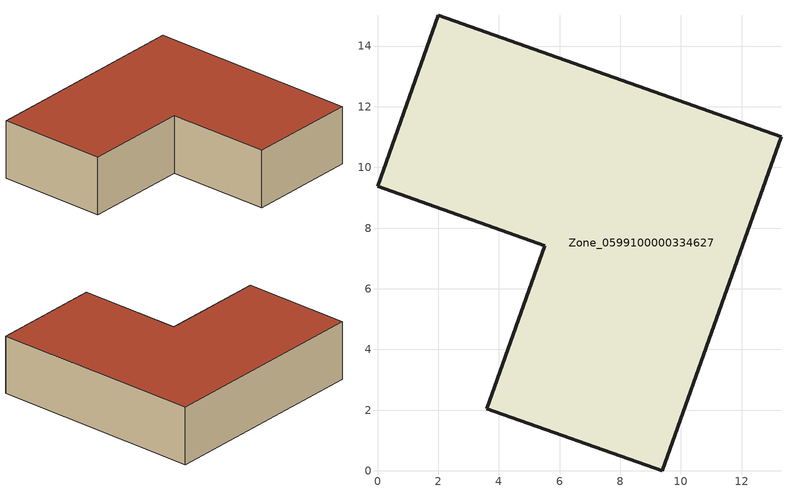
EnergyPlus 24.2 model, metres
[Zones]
Zone_0599100000334627
 floor ground (C_G): 13.3,11.02 9.38,0 3.6,2.05 5.51,7.42 0,9.38 2.01,15.02 z0.56
 wall outside (C_F): 9.38,0 13.3,11.02 2.01,15.02 0,9.38 5.51,7.42 3.6,2.05 9.38,0 z0.56:3.78
 roof outside (C_R): 3.6,2.05 9.38,0 13.3,11.02 2.01,15.02 0,9.38 5.51,7.42 z3.78
[BUILDING]
Pand.0599100000334627: North Axis=0; Terrain=City; Loads Convergence Tolerance Value=0.04; Temperature Convergence Tolerance Value=0.4; Solar Distribution=FullExterior; Maximum Number of Warmup Days=25; Minimum Number of Warmup Days=1
[Site:Location]
Rotterdam.The.Hague.AP_ZH_NLD Design_Conditions: Latitude=51.96; Longitude=4.45; Time Zone=1; Elevation=-4.5
[SITE:GROUNDTEMPERATURE:BUILDINGSURFACE]
18, 18, 18, 18, 18, 18, 18, 18, 18, 18, 18, 18
[MATERIAL] Thermal Absorptance=0.9; Solar Absorptance=0.7; Visible Absorptance=0.7
Name | Roughness | Thickness | Conductivity | Density | Specific Heat
G.TI.1975-1991 | MediumSmooth | 0.15 | 0.288461 | 540 | 1210
F.TI.1975-1991 | Rough | 0.3 | 0.230769 | 1920 | 840
R.TI.1975-1991 | MediumRough | 0.2 | 0.153846 | 1500 | 1000
[CONSTRUCTION]
C_G: G.TI.1975-1991
C_F: F.TI.1975-1991
C_R: R.TI.1975-1991
[ZONE]
Zone_0599100000334627: Type=1; Multiplier=1; Ceiling Height=Autocalculate; Volume=Autocalculate; Floor Area=autocalculate; Part of Total Floor Area=Yes
[ZONEINFILTRATION:DESIGNFLOWRATE]
Infil_Zone_0599100000334627: Zone or ZoneList or Space or SpaceList=Zone_0599100000334627; Schedule=AlwaysOn; Design Flow Rate Calculation Method=Flow/Area; Flow Rate per Floor Area=0.003; Constant Term Coefficient=1; Temperature Term Coefficient=0; Velocity Term Coefficient=0; Velocity Squared Term Coefficient=0
[HVACTEMPLATE:ZONE:IDEALLOADSAIRSYSTEM]
Zone_0599100000334627: Maximum Heating Supply Air Temperature=50; Minimum Cooling Supply Air Temperature=13; Maximum Heating Supply Air Humidity Ratio=0.0156; Minimum Cooling Supply Air Humidity Ratio=0.0077; Heating Limit=NoLimit; Cooling Limit=NoLimit; Dehumidification Control Type=ConstantSensibleHeatRatio; Cooling Sensible Heat Ratio=0.7; Dehumidification Setpoint=60; Humidification Control Type=None; Humidification Setpoint=30; Outdoor Air Method=None; Outdoor Air Flow Rate per Person=0.00944; Outdoor Air Flow Rate per Zone Floor Area=0; Outdoor Air Flow Rate per Zone=0; Demand Controlled Ventilation Type=None; Outdoor Air Economizer Type=NoEconomizer; Heat Recovery Type=None; Sensible Heat Recovery Effectiveness=0.7; Latent Heat Recovery Effectiveness=0.65
[ZONECONTROL:THERMOSTAT]
ThermostatControl_Zone_0599100000334627: Zone or ZoneList=Zone_0599100000334627; Control Type Schedule=DualSetpointControlType; Control 1=Thermostat_Zone_0599100000334627; Temperature Difference Between Cutout And Setpoint=0
[THERMOSTATSETPOINT:DUALSETPOINT]
Thermostat_Zone_0599100000334627: Heating Setpoint Temperature Schedule=HeatingSetpoint_Zone_0599100000334627; Cooling Setpoint Temperature Schedule=CoolingSetpoint_Zone_0599100000334627
[SCHEDULE:COMPACT]
HeatingSetpoint_Zone_0599100000334627: Through: 12/31, For: AllDays, Until: 24:00, 21
CoolingSetpoint_Zone_0599100000334627: Through: 12/31, For: AllDays, Until: 24:00, 24
DualSetpointControlType: Through: 12/31, For: AllDays, Until: 24:00, 4
AlwaysOn: Through: 12/31, For: AllDays, Until: 24:00, 1
